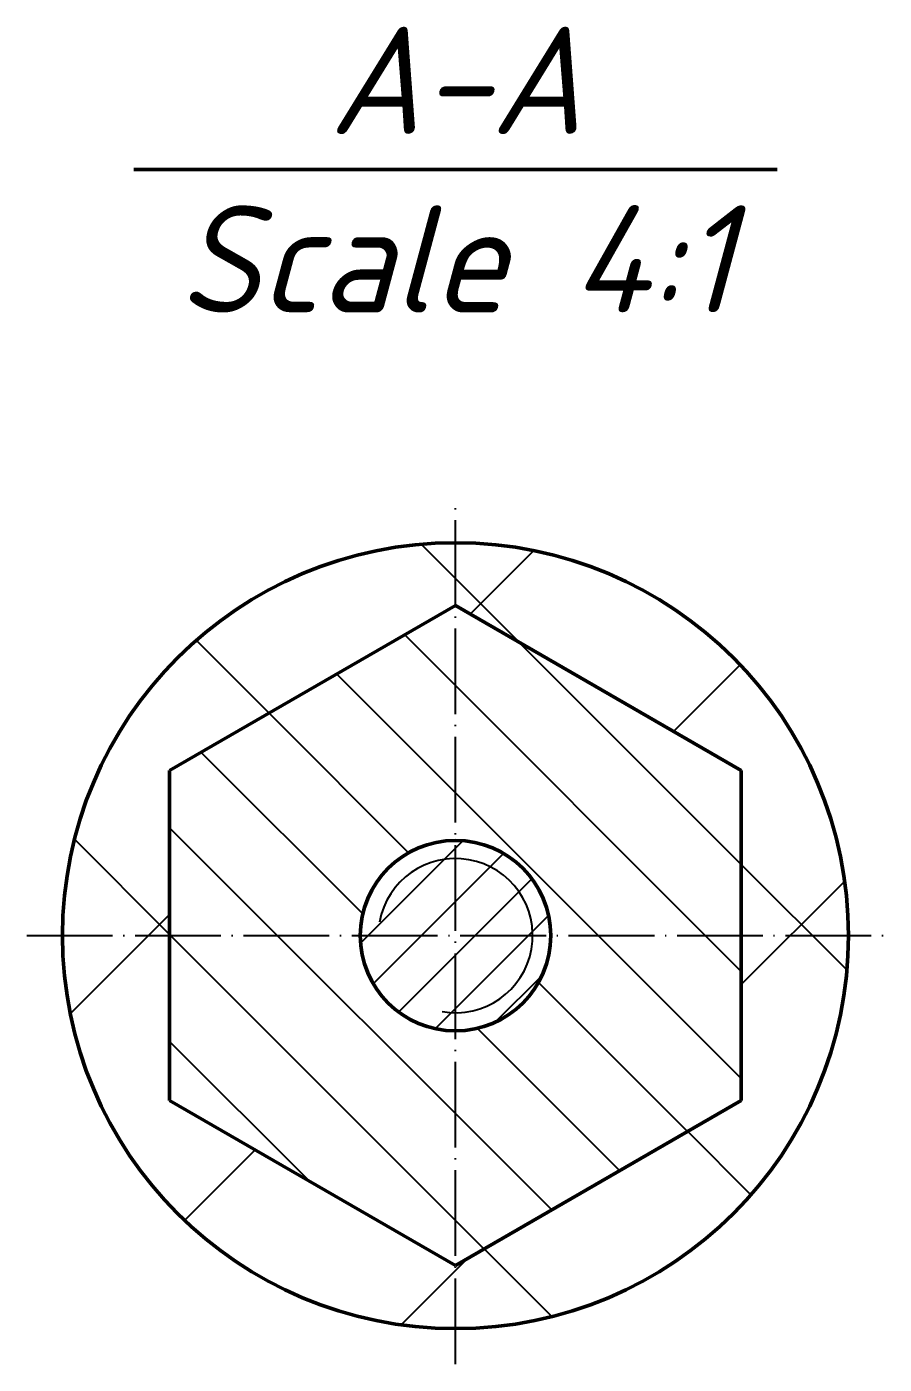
# Model space of a CAD drawing. Header units: inches. Extents: x -1846 to 3013, y 0 to 1997.
# Drawn here: x -713.1 to -641.1, y 443 to 555.4 of the extents above; entities that cross this region are included whole.
import ezdxf

# ---------------------------------------------------------------- set-up
doc = ezdxf.new("R2010")
doc.units = ezdxf.units.IN
doc.linetypes.add('ACAD_ISO04W100', pattern=[30, 24, -3, 0, -3])
doc.linetypes.add('Amconstr', pattern=[9999, 9999, 0])
for name, color, linetype, lineweight in [('AM_0N', 7, 'Continuous', 50), ('AM_4N', 3, 'Continuous', 25), ('AM_CL', 1, 'Amconstr', 25), ('Basic', 7, 'Continuous', 50), ('Tam', 1, 'ACAD_ISO04W100', 25)]:
    doc.layers.add(name, color=color, linetype=linetype, lineweight=lineweight)
doc.styles.add('TCVN-7284-5', font='', dxfattribs={"height": 5})
doc.styles.get('TCVN-7284-5').set_extended_font_data('TCVN 7284', italic=True)

msp = doc.modelspace()

# ---------------------------------------------------------------- hatches: boundary and pattern name
at = {"layer": 'AM_CL', "ltscale": 0.05}
h = msp.add_hatch(dxfattribs=at)
h.set_pattern_fill('ANSI37', color=256, scale=6, angle=90)
h.set_pattern_definition([(135, (1049.205, -7898.623), (-13.470384, -13.470384), []), (225, (1049.205, -7898.623), (13.470384, -13.470384), [])])
h.paths.add_polyline_path([(-710.1, 479.03, 1), (-644.1, 479.03, 1)])
h.paths.add_polyline_path([(-677.1, 506.75), (-653.1, 492.89), (-653.1, 465.18), (-677.1, 451.32), (-701.1, 465.18), (-701.1, 492.89)], flags=16)
h.paths.add_polyline_path([(-669.1, 479.03, -1), (-685.1, 479.03, -1)], flags=0)
h = msp.add_hatch(dxfattribs=at)
h.set_pattern_fill('ANSI31', color=256, scale=2, angle=90)
h.set_pattern_definition([(135, (1049.2054, -7898.6235), (-4.490128, -4.490128), [])])
h.paths.add_polyline_path([(-701.1, 492.89), (-701.1, 465.18), (-677.1, 451.32), (-653.1, 465.18), (-653.1, 492.89), (-677.1, 506.75)])
h.paths.add_polyline_path([(-669.1, 479.03, -1), (-685.1, 479.03, -1)], flags=16)
h = msp.add_hatch(dxfattribs=at)
h.set_pattern_fill('ANSI31', color=256, angle=180)
h.set_pattern_definition([(225, (-391.477, -359.5092), (2.245064, -2.245064), [])])
h.paths.add_polyline_path([(-685.1, 479.03), (-683.58, 479.03, -0.414214), (-677.1, 485.52), (-677.1, 487.03, 0.414214)])
h.paths.add_polyline_path([(-677.1, 487.03), (-677.1, 485.52, -0.414214), (-670.61, 479.03), (-669.1, 479.03, 0.414214)])
h.paths.add_polyline_path([(-685.1, 479.03, 0.414214), (-677.1, 471.03), (-677.1, 479.03)])
h.paths.add_polyline_path([(-683.58, 479.03), (-677.1, 479.03), (-677.1, 485.52, 0.414214)], flags=17)
h.paths.add_polyline_path([(-677.1, 479.03), (-677.1, 471.03, 0.414214), (-669.1, 479.03)])
h.paths.add_polyline_path([(-677.1, 485.52), (-677.1, 479.03), (-670.61, 479.03, 0.414214)], flags=17)

# ---------------------------------------------------------------- linework, layer by layer
at = {"layer": 'AM_0N'}
msp.add_circle((-677.1, 479.03), 8, dxfattribs=at)
at = {"layer": 'AM_4N'}
msp.add_arc((-677.1, 479.03), 6.48, 260, 170, dxfattribs=at)
at = {"layer": 'Basic'}
for p, q in [((-704.1, 543.37), (-650.1, 543.37)), ((-677.1, 506.75), (-701.1, 492.89)), ((-653.1, 492.89), (-677.1, 506.75)), ((-701.1, 492.89), (-701.1, 465.18)), ((-653.1, 465.18), (-653.1, 492.89)), ((-701.1, 465.18), (-677.1, 451.32)), ((-677.1, 451.32), (-653.1, 465.18))]:
    msp.add_line(p, q, dxfattribs=at)
at = {"layer": 'Basic', "ltscale": 0.05}
msp.add_circle((-677.1, 479.03), 33, dxfattribs=at)
at = {"layer": 'Tam', "ltscale": 0.3}
for p, q in [((-677.1, 443.03), (-677.1, 515.03)), ((-713.1, 479.03), (-641.1, 479.03))]:
    msp.add_line(p, q, dxfattribs=at)

# ---------------------------------------------------------------- texts
at = {"layer": 'Basic', "insert": (-677.1, 543.37), "char_height": 9, "attachment_point": 5, "style": 'TCVN-7284-5'}
msp.add_mtext_dynamic_manual_height_columns('\\pxqc;A-A{\\L\\P}Scale{\\fTCVN 7284|b0|i1|c163|p34; }4{\\fTCVN 7284|b0|i1|c163|p34;:1}', width=146.261, gutter_width=25, heights=[0], dxfattribs=at)

doc.saveas('drawing.dxf')
